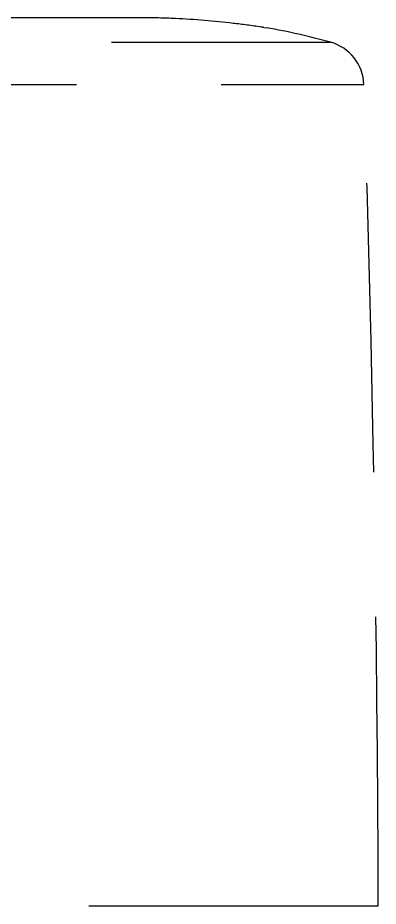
# Model space of a CAD drawing. Header units: millimetres. Extents: x 1236 to 1656, y -100 to 494.
# Drawn here: x 1496.357 to 1497.939, y 348.21 to 352.11 of the extents above; entities that cross this region are included whole.
import ezdxf

# ---------------------------------------------------------------- set-up
doc = ezdxf.new("R2010")
doc.units = ezdxf.units.MM
doc.header["$LTSCALE"] = 0.1
doc.linetypes.add('HIDDENX2', pattern=[19.05, 12.7, -6.35])
doc.layers.add('HIDDEN', color=8, linetype='HIDDENX2')

msp = doc.modelspace()

# ---------------------------------------------------------------- linework, layer by layer
at = {"layer": 'HIDDEN'}
for p, q in [((1496.9011, 352.1098), (1493.9497, 352.1098)), ((1497.4364, 352.0675), (1497.449, 352.0656)), ((1489.1488, 352.0026), (1497.7296, 352.0026)), ((1493.4392, 351.8163), (1497.8764, 351.8163)), ((1497.9393, 348.2097), (1493.4393, 348.2097))]:
    msp.add_line(p, q, dxfattribs=at)
for centre, radius, start, end in [((1496.9001, 348.9854), 3.1243, 87.27, 89.983), ((1496.871, 348.4074), 3.7031, 83.3119, 87.2464), ((1496.8181, 347.93), 4.1834, 81.6561, 83.3538), ((1496.8212, 347.9442), 4.1689, 81.5145, 81.6706), ((1496.9379, 349.1323), 2.9775, 74.5784, 80.115), ((1497.6765, 351.8098), 0.2, 1.8583, 74.5784), ((1377.4534, 347.9097), 120.4863, 0.142665, 1.858048)]:
    msp.add_arc(centre, radius, start, end, dxfattribs=at)

doc.saveas('drawing.dxf')
